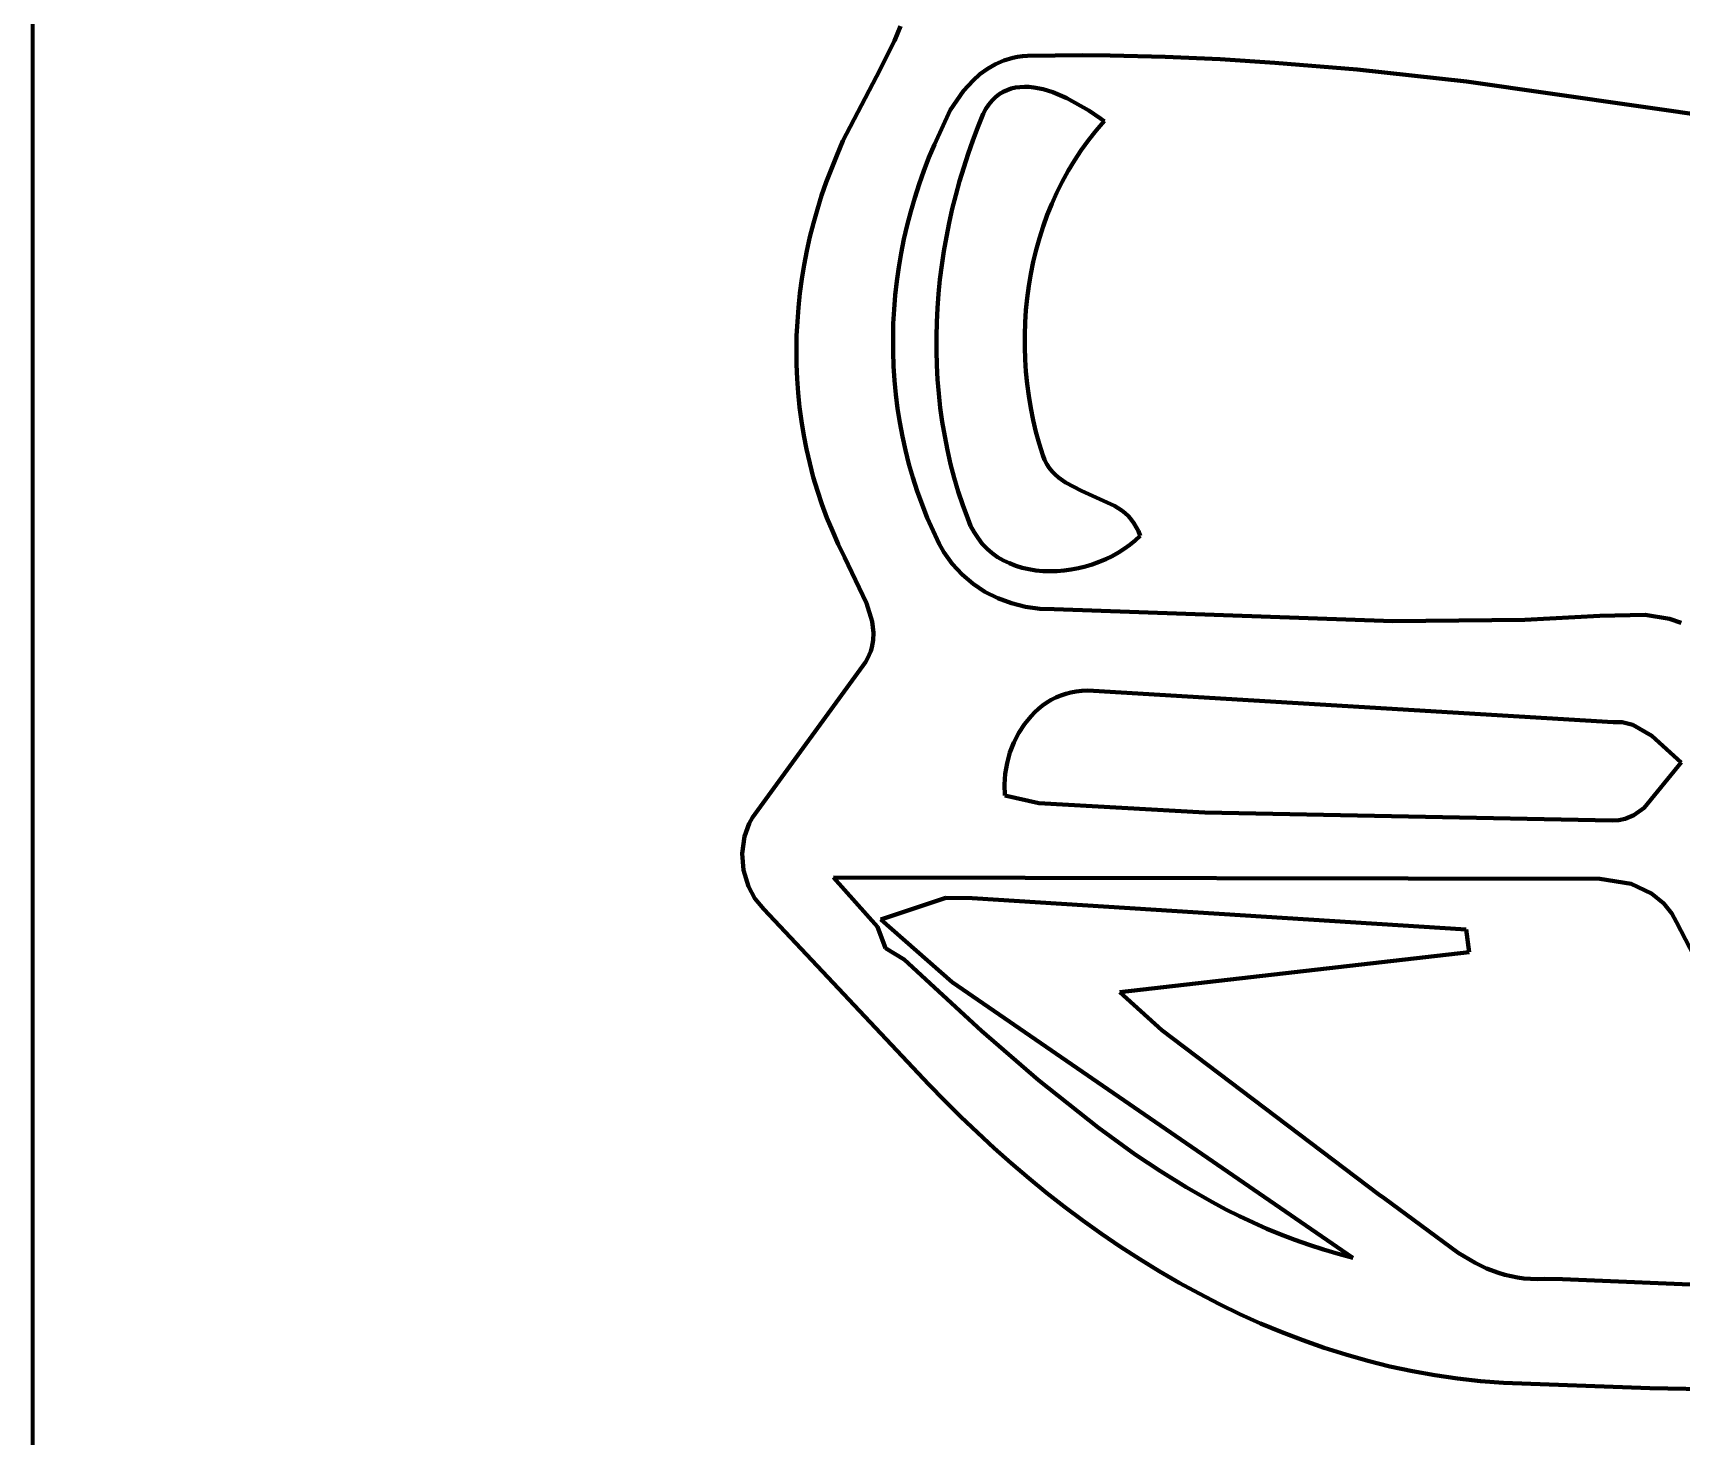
# Model space of a CAD drawing. Header units: millimetres. Extents: x 0 to 14, y 0 to 17.6.
# Drawn here: x 0 to 1.681, y 9.723 to 11.154 of the extents above; entities that cross this region are included whole.
import ezdxf

# ---------------------------------------------------------------- set-up
doc = ezdxf.new("R2010")
doc.units = ezdxf.units.MM
doc.layers.add('color#010506ff', color=7, linetype='CONTINUOUS', lineweight=100)
doc.layers.add('color#ffffffff', color=7, linetype='CONTINUOUS', lineweight=100)

msp = doc.modelspace()

# ---------------------------------------------------------------- linework, layer by layer
at = {"layer": 'color#010506ff'}
for p, q in [((0.879, 11.1464), (0.8852, 11.1613)), ((0.8604, 11.1099), (0.879, 11.1464)), ((1.0094, 11.1307), (1.0045, 11.1301)), ((1.0146, 11.1311), (1.0094, 11.1307)), ((1.0427, 11.1316), (1.0146, 11.1311)), ((1.0708, 11.1317), (1.0427, 11.1316)), ((1.0989, 11.1315), (1.0708, 11.1317)), ((1.155, 11.1301), (1.0989, 11.1315)), ((0.9737, 11.1179), (0.9661, 11.1123)), ((0.9818, 11.1226), (0.9737, 11.1179)), ((0.9904, 11.1263), (0.9818, 11.1226)), ((0.9997, 11.1291), (0.9904, 11.1263)), ((1.0045, 11.1301), (0.9997, 11.1291)), ((1.211, 11.1276), (1.155, 11.1301)), ((1.267, 11.1241), (1.211, 11.1276)), ((1.3509, 11.117), (1.267, 11.1241)), ((1.4625, 11.1049), (1.3509, 11.117)), ((0.8261, 11.0443), (0.8604, 11.1099)), ((0.959, 11.1061), (0.9494, 11.0955)), ((0.9661, 11.1123), (0.959, 11.1061)), ((0.9937, 11.0962), (0.998, 11.0977)), ((0.998, 11.0977), (1.0023, 11.0987)), ((1.0023, 11.0987), (1.0068, 11.0993)), ((1.0068, 11.0993), (1.0114, 11.0995)), ((1.0114, 11.0995), (1.0161, 11.0994)), ((1.0161, 11.0994), (1.0209, 11.0989)), ((1.0209, 11.0989), (1.0306, 11.097)), ((1.0306, 11.097), (1.0403, 11.0941)), ((1.8238, 11.0532), (1.4625, 11.1049)), ((0.9494, 11.0955), (0.9358, 11.0755)), ((0.9722, 11.077), (0.9752, 11.0816)), ((0.9752, 11.0816), (0.9785, 11.0856)), ((0.9785, 11.0856), (0.982, 11.089)), ((0.982, 11.089), (0.9857, 11.0919)), ((0.9857, 11.0919), (0.9897, 11.0943)), ((0.9897, 11.0943), (0.9937, 11.0962)), ((1.0403, 11.0941), (1.0548, 11.088)), ((1.0548, 11.088), (1.0773, 11.0753)), ((0.9358, 11.0755), (0.9198, 11.0406)), ((0.964, 11.0584), (0.9694, 11.0719)), ((0.9694, 11.0719), (0.9722, 11.077)), ((1.0773, 11.0753), (1.0892, 11.0671)), ((1.0927, 11.0644), (1.0845, 11.0548)), ((1.0892, 11.0671), (1.0927, 11.0644)), ((0.9589, 11.0448), (0.964, 11.0584)), ((1.0845, 11.0548), (1.0767, 11.0449)), ((0.8145, 11.0159), (0.8201, 11.0294)), ((0.8201, 11.0294), (0.8261, 11.0443)), ((0.9198, 11.0406), (0.9141, 11.0272)), ((0.9495, 11.0172), (0.9541, 11.0311)), ((0.9541, 11.0311), (0.9589, 11.0448)), ((1.0694, 11.0348), (1.0626, 11.0243)), ((1.0767, 11.0449), (1.0694, 11.0348)), ((0.8093, 11.0023), (0.8145, 11.0159)), ((0.9089, 11.0137), (0.904, 11)), ((0.9141, 11.0272), (0.9089, 11.0137)), ((0.9453, 11.0032), (0.9495, 11.0172)), ((1.0561, 11.0137), (1.0501, 11.0027)), ((1.0626, 11.0243), (1.0561, 11.0137)), ((0.8046, 10.9885), (0.8093, 11.0023)), ((0.904, 11), (0.8995, 10.9862)), ((0.9415, 10.9891), (0.9453, 11.0032)), ((1.0501, 11.0027), (1.0446, 10.9916)), ((0.8002, 10.9746), (0.8046, 10.9885)), ((0.8995, 10.9862), (0.8955, 10.9723)), ((0.9379, 10.975), (0.9415, 10.9891)), ((1.0395, 10.9802), (1.0348, 10.9687)), ((1.0446, 10.9916), (1.0395, 10.9802)), ((0.7962, 10.9605), (0.8002, 10.9746)), ((0.8955, 10.9723), (0.8918, 10.9583)), ((0.9347, 10.9607), (0.9379, 10.975)), ((1.0348, 10.9687), (1.0306, 10.957)), ((0.7894, 10.9321), (0.7926, 10.9464)), ((0.7926, 10.9464), (0.7962, 10.9605)), ((0.8918, 10.9583), (0.8886, 10.9441)), ((0.9293, 10.9319), (0.9318, 10.9463)), ((0.9318, 10.9463), (0.9347, 10.9607)), ((1.0306, 10.957), (1.0268, 10.9451)), ((0.7867, 10.9178), (0.7894, 10.9321)), ((0.8857, 10.9299), (0.8833, 10.9156)), ((0.8886, 10.9441), (0.8857, 10.9299)), ((0.9271, 10.9175), (0.9293, 10.9319)), ((1.0235, 10.9331), (1.0205, 10.9209)), ((1.0268, 10.9451), (1.0235, 10.9331)), ((0.7843, 10.9034), (0.7867, 10.9178)), ((0.8833, 10.9156), (0.8813, 10.9012)), ((0.9253, 10.903), (0.9271, 10.9175)), ((1.0205, 10.9209), (1.018, 10.9087)), ((0.7824, 10.8889), (0.7843, 10.9034)), ((0.8813, 10.9012), (0.8797, 10.8868)), ((0.9238, 10.8884), (0.9253, 10.903)), ((1.0159, 10.8964), (1.0143, 10.884)), ((1.018, 10.9087), (1.0159, 10.8964)), ((0.7809, 10.8744), (0.7824, 10.8889)), ((0.8797, 10.8868), (0.8785, 10.8724)), ((0.9227, 10.8738), (0.9238, 10.8884)), ((1.0143, 10.884), (1.013, 10.8715)), ((0.7798, 10.8599), (0.7809, 10.8744)), ((0.8785, 10.8724), (0.8777, 10.8579)), ((0.922, 10.8592), (0.9227, 10.8738)), ((1.013, 10.8715), (1.0122, 10.859)), ((0.7788, 10.8307), (0.7791, 10.8453)), ((0.7791, 10.8453), (0.7798, 10.8599)), ((0.8777, 10.8579), (0.8774, 10.8434)), ((0.9216, 10.8446), (0.922, 10.8592)), ((0.9216, 10.83), (0.9216, 10.8446)), ((1.0122, 10.859), (1.0118, 10.8465)), ((1.0118, 10.8465), (1.0118, 10.8339)), ((0.779, 10.8162), (0.7788, 10.8307)), ((0.8774, 10.8434), (0.8774, 10.829)), ((0.8774, 10.829), (0.878, 10.8145)), ((0.922, 10.8155), (0.9216, 10.83)), ((1.0118, 10.8339), (1.0122, 10.8214)), ((0.7796, 10.8016), (0.779, 10.8162)), ((0.878, 10.8145), (0.8789, 10.8)), ((0.9228, 10.8009), (0.922, 10.8155)), ((1.0122, 10.8214), (1.013, 10.8089)), ((0.7806, 10.7871), (0.7796, 10.8016)), ((0.8789, 10.8), (0.8803, 10.7856)), ((0.924, 10.7864), (0.9228, 10.8009)), ((1.013, 10.8089), (1.0143, 10.7965)), ((1.0143, 10.7965), (1.0159, 10.7841)), ((0.7821, 10.7726), (0.7806, 10.7871)), ((0.8803, 10.7856), (0.8821, 10.7713)), ((0.9256, 10.7719), (0.924, 10.7864)), ((1.0159, 10.7841), (1.0179, 10.7717)), ((0.784, 10.7582), (0.7821, 10.7726)), ((0.8821, 10.7713), (0.8843, 10.757)), ((0.9276, 10.7575), (0.9256, 10.7719)), ((1.0179, 10.7717), (1.0204, 10.7595)), ((0.7864, 10.7438), (0.784, 10.7582)), ((0.7892, 10.7296), (0.7864, 10.7438)), ((0.8843, 10.757), (0.887, 10.7428)), ((0.9301, 10.7431), (0.9276, 10.7575)), ((1.0204, 10.7595), (1.0232, 10.7474)), ((1.0232, 10.7474), (1.0264, 10.7354)), ((0.7924, 10.7154), (0.7892, 10.7296)), ((0.887, 10.7428), (0.8901, 10.7286)), ((0.8901, 10.7286), (0.8937, 10.7146)), ((0.9329, 10.7288), (0.9301, 10.7431)), ((0.9362, 10.7146), (0.9329, 10.7288)), ((1.0264, 10.7354), (1.0301, 10.7235)), ((0.7961, 10.7013), (0.7924, 10.7154)), ((0.8937, 10.7146), (0.8977, 10.7007)), ((0.9399, 10.7005), (0.9362, 10.7146)), ((1.0301, 10.7235), (1.032, 10.7189)), ((1.032, 10.7189), (1.0342, 10.7146)), ((1.0342, 10.7146), (1.0368, 10.7107)), ((1.0368, 10.7107), (1.0396, 10.7071)), ((0.8003, 10.6873), (0.7961, 10.7013)), ((0.8977, 10.7007), (0.9021, 10.6869)), ((0.944, 10.6865), (0.9399, 10.7005)), ((1.0396, 10.7071), (1.0427, 10.7039)), ((1.0427, 10.7039), (1.0461, 10.7009)), ((1.0461, 10.7009), (1.0533, 10.6957)), ((1.0533, 10.6957), (1.0696, 10.6873)), ((0.8049, 10.6735), (0.8003, 10.6873)), ((0.9021, 10.6869), (0.907, 10.6733)), ((0.9486, 10.6727), (0.944, 10.6865)), ((1.0696, 10.6873), (1.1033, 10.672)), ((0.81, 10.6598), (0.8049, 10.6735)), ((0.8155, 10.6463), (0.81, 10.6598)), ((0.907, 10.6733), (0.9124, 10.6598)), ((0.9124, 10.6598), (0.9182, 10.6464)), ((0.9536, 10.6589), (0.9486, 10.6727)), ((1.1033, 10.672), (1.1108, 10.6671)), ((1.1108, 10.6671), (1.1142, 10.6643)), ((1.1142, 10.6643), (1.1175, 10.6613)), ((1.1175, 10.6613), (1.1205, 10.658)), ((0.8215, 10.6329), (0.8155, 10.6463)), ((0.9182, 10.6464), (0.9244, 10.6333)), ((0.9566, 10.6516), (0.9536, 10.6589)), ((0.9601, 10.645), (0.9566, 10.6516)), ((0.9641, 10.6388), (0.9601, 10.645)), ((1.1205, 10.658), (1.1232, 10.6543)), ((1.1232, 10.6543), (1.1256, 10.6503)), ((1.1256, 10.6503), (1.1278, 10.646)), ((1.1278, 10.646), (1.1295, 10.6412)), ((0.8279, 10.6197), (0.8215, 10.6329)), ((0.9244, 10.6333), (0.9292, 10.6246)), ((0.9685, 10.6333), (0.9641, 10.6388)), ((0.9733, 10.6282), (0.9685, 10.6333)), ((0.9785, 10.6237), (0.9733, 10.6282)), ((1.1133, 10.628), (1.1073, 10.6242)), ((1.1191, 10.6321), (1.1133, 10.628)), ((1.1245, 10.6365), (1.1191, 10.6321)), ((1.1295, 10.6412), (1.1245, 10.6365)), ((0.8502, 10.5728), (0.8279, 10.6197)), ((0.9292, 10.6246), (0.9378, 10.6126)), ((0.9378, 10.6126), (0.9478, 10.6019)), ((0.9841, 10.6197), (0.9785, 10.6237)), ((0.99, 10.6162), (0.9841, 10.6197)), ((0.9962, 10.6133), (0.99, 10.6162)), ((1.0026, 10.6108), (0.9962, 10.6133)), ((1.0092, 10.6087), (1.0026, 10.6108)), ((1.0737, 10.6101), (1.0665, 10.6083)), ((1.0807, 10.6122), (1.0737, 10.6101)), ((1.0877, 10.6147), (1.0807, 10.6122)), ((1.0944, 10.6175), (1.0877, 10.6147)), ((1.101, 10.6207), (1.0944, 10.6175)), ((1.1073, 10.6242), (1.101, 10.6207)), ((0.9478, 10.6019), (0.959, 10.5924)), ((0.959, 10.5924), (0.9712, 10.5843)), ((1.0161, 10.6072), (1.0092, 10.6087)), ((1.0231, 10.6061), (1.0161, 10.6072)), ((1.0302, 10.6054), (1.0231, 10.6061)), ((1.0374, 10.6052), (1.0302, 10.6054)), ((1.0447, 10.6053), (1.0374, 10.6052)), ((1.052, 10.6059), (1.0447, 10.6053)), ((1.0593, 10.6069), (1.052, 10.6059)), ((1.0665, 10.6083), (1.0593, 10.6069)), ((0.9712, 10.5843), (0.9844, 10.5776)), ((0.9844, 10.5776), (0.9982, 10.5725)), ((0.8561, 10.5539), (0.8502, 10.5728)), ((0.9982, 10.5725), (1.0125, 10.5688)), ((1.0125, 10.5688), (1.0271, 10.5668)), ((1.0271, 10.5668), (1.0419, 10.5664)), ((1.0419, 10.5664), (1.3874, 10.5541)), ((1.5218, 10.5557), (1.5985, 10.5596)), ((1.5985, 10.5596), (1.6447, 10.5606)), ((1.6447, 10.5606), (1.6696, 10.5567)), ((0.8575, 10.5425), (0.8561, 10.5539)), ((0.8573, 10.5349), (0.8575, 10.5425)), ((1.3874, 10.5541), (1.5218, 10.5557)), ((1.6696, 10.5567), (1.6813, 10.5527)), ((0.8547, 10.5237), (0.8559, 10.5274)), ((0.8559, 10.5274), (0.8573, 10.5349)), ((0.7339, 10.354), (0.8492, 10.5125)), ((0.8492, 10.5125), (0.8514, 10.5162)), ((0.8514, 10.5162), (0.8532, 10.5199)), ((0.8532, 10.5199), (0.8547, 10.5237)), ((1.0436, 10.4764), (1.0389, 10.474)), ((1.0486, 10.4785), (1.0436, 10.4764)), ((1.0537, 10.4802), (1.0486, 10.4785)), ((1.0589, 10.4816), (1.0537, 10.4802)), ((1.0644, 10.4826), (1.0589, 10.4816)), ((1.07, 10.4832), (1.0644, 10.4826)), ((1.0758, 10.4834), (1.07, 10.4832)), ((1.0818, 10.4832), (1.0758, 10.4834)), ((1.6122, 10.4511), (1.0818, 10.4832)), ((1.022, 10.4614), (1.0182, 10.4575)), ((1.0259, 10.4649), (1.022, 10.4614)), ((1.03, 10.4682), (1.0259, 10.4649)), ((1.0344, 10.4712), (1.03, 10.4682)), ((1.0389, 10.474), (1.0344, 10.4712)), ((1.0115, 10.4492), (1.0056, 10.4402)), ((1.0182, 10.4575), (1.0115, 10.4492)), ((1.6212, 10.4511), (1.6122, 10.4511)), ((1.6322, 10.4485), (1.6212, 10.4511)), ((1.6514, 10.4372), (1.6322, 10.4485)), ((1.0007, 10.4304), (0.9967, 10.4201)), ((1.0056, 10.4402), (1.0007, 10.4304)), ((1.6813, 10.4101), (1.6514, 10.4372)), ((0.9938, 10.4095), (0.9919, 10.3985)), ((0.9967, 10.4201), (0.9938, 10.4095)), ((1.6437, 10.3637), (1.6813, 10.4101)), ((0.9919, 10.3985), (0.9912, 10.3875)), ((0.9912, 10.3875), (0.9915, 10.3764)), ((0.9915, 10.3764), (1.0262, 10.3687)), ((1.0262, 10.3687), (1.1956, 10.3591)), ((1.1956, 10.3591), (1.6111, 10.3508)), ((1.6332, 10.3564), (1.6437, 10.3637)), ((0.7259, 10.3345), (0.7306, 10.3477)), ((0.7306, 10.3477), (0.7339, 10.354)), ((1.6111, 10.3508), (1.618, 10.3513)), ((1.618, 10.3513), (1.6244, 10.3527)), ((1.6244, 10.3527), (1.6332, 10.3564)), ((0.7234, 10.3173), (0.7259, 10.3345)), ((0.7248, 10.3001), (0.7234, 10.3173)), ((0.7298, 10.2835), (0.7248, 10.3001)), ((0.8167, 10.2927), (0.8614, 10.2423)), ((1.5983, 10.2914), (0.8167, 10.2927)), ((1.6305, 10.2862), (1.5983, 10.2914)), ((0.7365, 10.2713), (0.7298, 10.2835)), ((1.6513, 10.2764), (1.6305, 10.2862)), ((1.6639, 10.2662), (1.6513, 10.2764)), ((0.7455, 10.2604), (0.7365, 10.2713)), ((0.9141, 10.0814), (0.7455, 10.2604)), ((0.8649, 10.2499), (0.9314, 10.2719)), ((0.9314, 10.2719), (0.9583, 10.2717)), ((0.9583, 10.2717), (1.4621, 10.2397)), ((1.672, 10.256), (1.6639, 10.2662)), ((1.6767, 10.2472), (1.672, 10.256)), ((0.8614, 10.2423), (0.8698, 10.2207)), ((0.9379, 10.186), (0.8649, 10.2499)), ((1.4621, 10.2397), (1.4653, 10.2166)), ((1.6951, 10.2117), (1.6767, 10.2472)), ((0.8698, 10.2207), (0.8888, 10.209)), ((0.8888, 10.209), (0.9675, 10.1361)), ((1.4653, 10.2166), (1.1089, 10.1756)), ((1.3464, 9.9048), (0.9379, 10.186)), ((1.1089, 10.1756), (1.1518, 10.1368)), ((0.9675, 10.1361), (1.0259, 10.086)), ((1.1518, 10.1368), (1.3729, 9.9693)), ((0.9302, 10.0648), (0.9141, 10.0814)), ((1.0259, 10.086), (1.0867, 10.0376)), ((0.9467, 10.0484), (0.9302, 10.0648)), ((0.9635, 10.0324), (0.9467, 10.0484)), ((1.0867, 10.0376), (1.1245, 10.0102)), ((0.9806, 10.0166), (0.9635, 10.0324)), ((0.9981, 10.0011), (0.9806, 10.0166)), ((1.1245, 10.0102), (1.1503, 9.993)), ((1.0159, 9.9859), (0.9981, 10.0011)), ((1.1503, 9.993), (1.1765, 9.9766)), ((1.034, 9.9711), (1.0159, 9.9859)), ((1.0525, 9.9567), (1.034, 9.9711)), ((1.1765, 9.9766), (1.2034, 9.9613)), ((1.0712, 9.9427), (1.0525, 9.9567)), ((1.2034, 9.9613), (1.217, 9.9541)), ((1.217, 9.9541), (1.2308, 9.9472)), ((1.3729, 9.9693), (1.3784, 9.9656)), ((1.3784, 9.9656), (1.454, 9.9097)), ((1.0902, 9.9291), (1.0712, 9.9427)), ((1.2308, 9.9472), (1.2447, 9.9406)), ((1.2447, 9.9406), (1.2587, 9.9343)), ((1.1096, 9.916), (1.0902, 9.9291)), ((1.2587, 9.9343), (1.2729, 9.9284)), ((1.2729, 9.9284), (1.2873, 9.9229)), ((1.2873, 9.9229), (1.3018, 9.9178)), ((1.1292, 9.9032), (1.1096, 9.916)), ((1.149, 9.891), (1.1292, 9.9032)), ((1.3018, 9.9178), (1.3165, 9.913)), ((1.3165, 9.913), (1.3314, 9.9087)), ((1.3314, 9.9087), (1.3464, 9.9048)), ((1.454, 9.9097), (1.4712, 9.8996)), ((1.1692, 9.8793), (1.149, 9.891)), ((1.4712, 9.8996), (1.483, 9.8939)), ((1.483, 9.8939), (1.4952, 9.8893)), ((1.4952, 9.8893), (1.5015, 9.8874)), ((1.5015, 9.8874), (1.5079, 9.8858)), ((1.1896, 9.8681), (1.1692, 9.8793)), ((1.5079, 9.8858), (1.5144, 9.8845)), ((1.5144, 9.8845), (1.521, 9.8836)), ((1.521, 9.8836), (1.5277, 9.8831)), ((1.5277, 9.8831), (1.5346, 9.883)), ((1.5346, 9.883), (1.5416, 9.8833)), ((1.5416, 9.8833), (1.5605, 9.883)), ((1.5605, 9.883), (1.7876, 9.8733)), ((1.2103, 9.8574), (1.1896, 9.8681)), ((1.2313, 9.8473), (1.2103, 9.8574)), ((1.2524, 9.8378), (1.2313, 9.8473)), ((1.2739, 9.8288), (1.2524, 9.8378)), ((1.2955, 9.8205), (1.2739, 9.8288)), ((1.3174, 9.8129), (1.2955, 9.8205)), ((1.3395, 9.8059), (1.3174, 9.8129)), ((1.3619, 9.7996), (1.3395, 9.8059)), ((1.3844, 9.7939), (1.3619, 9.7996)), ((1.4072, 9.7891), (1.3844, 9.7939)), ((1.4301, 9.7849), (1.4072, 9.7891)), ((1.4533, 9.7815), (1.4301, 9.7849)), ((1.4766, 9.7789), (1.4533, 9.7815)), ((1.5001, 9.7771), (1.4766, 9.7789)), ((1.6496, 9.7716), (1.5001, 9.7771)), ((1.7396, 9.7702), (1.6496, 9.7716))]:
    msp.add_line(p, q, dxfattribs=at)
at = {"layer": 'color#ffffffff'}
for p, q in [((0, 0), (0, 15.1595)), ((0.8852, 11.1613), (0.879, 11.1464)), ((0.879, 11.1464), (0.8604, 11.1099)), ((1.0045, 11.1301), (1.0094, 11.1307)), ((1.0094, 11.1307), (1.0146, 11.1311)), ((1.0146, 11.1311), (1.0427, 11.1316)), ((1.0427, 11.1316), (1.0708, 11.1317)), ((1.0708, 11.1317), (1.0989, 11.1315)), ((1.0989, 11.1315), (1.155, 11.1301)), ((0.9661, 11.1123), (0.9737, 11.1179)), ((0.9737, 11.1179), (0.9818, 11.1226)), ((0.9818, 11.1226), (0.9904, 11.1263)), ((0.9904, 11.1263), (0.9997, 11.1291)), ((0.9997, 11.1291), (1.0045, 11.1301)), ((1.155, 11.1301), (1.211, 11.1276)), ((1.211, 11.1276), (1.267, 11.1241)), ((1.267, 11.1241), (1.3509, 11.117)), ((1.3509, 11.117), (1.4625, 11.1049)), ((0.8604, 11.1099), (0.8261, 11.0443)), ((0.9494, 11.0955), (0.959, 11.1061)), ((0.959, 11.1061), (0.9661, 11.1123)), ((0.998, 11.0977), (0.9937, 11.0962)), ((1.0023, 11.0987), (0.998, 11.0977)), ((1.0068, 11.0993), (1.0023, 11.0987)), ((1.0114, 11.0995), (1.0068, 11.0993)), ((1.0161, 11.0994), (1.0114, 11.0995)), ((1.0209, 11.0989), (1.0161, 11.0994)), ((1.0306, 11.097), (1.0209, 11.0989)), ((1.0403, 11.0941), (1.0306, 11.097)), ((1.4625, 11.1049), (1.8238, 11.0532)), ((0.9358, 11.0755), (0.9494, 11.0955)), ((0.9752, 11.0816), (0.9722, 11.077)), ((0.9785, 11.0856), (0.9752, 11.0816)), ((0.982, 11.089), (0.9785, 11.0856)), ((0.9857, 11.0919), (0.982, 11.089)), ((0.9897, 11.0943), (0.9857, 11.0919)), ((0.9937, 11.0962), (0.9897, 11.0943)), ((1.0548, 11.088), (1.0403, 11.0941)), ((1.0773, 11.0753), (1.0548, 11.088)), ((0.9198, 11.0406), (0.9358, 11.0755)), ((0.9694, 11.0719), (0.964, 11.0584)), ((0.9722, 11.077), (0.9694, 11.0719)), ((1.0892, 11.0671), (1.0773, 11.0753)), ((1.0845, 11.0548), (1.0927, 11.0644)), ((1.0927, 11.0644), (1.0892, 11.0671)), ((0.964, 11.0584), (0.9589, 11.0448)), ((1.0767, 11.0449), (1.0845, 11.0548)), ((0.8201, 11.0294), (0.8145, 11.0159)), ((0.8261, 11.0443), (0.8201, 11.0294)), ((0.9141, 11.0272), (0.9198, 11.0406)), ((0.9541, 11.0311), (0.9495, 11.0172)), ((0.9589, 11.0448), (0.9541, 11.0311)), ((1.0626, 11.0243), (1.0694, 11.0348)), ((1.0694, 11.0348), (1.0767, 11.0449)), ((0.8145, 11.0159), (0.8093, 11.0023)), ((0.904, 11), (0.9089, 11.0137)), ((0.9089, 11.0137), (0.9141, 11.0272)), ((0.9495, 11.0172), (0.9453, 11.0032)), ((1.0501, 11.0027), (1.0561, 11.0137)), ((1.0561, 11.0137), (1.0626, 11.0243)), ((0.8093, 11.0023), (0.8046, 10.9885)), ((0.8995, 10.9862), (0.904, 11)), ((0.9453, 11.0032), (0.9415, 10.9891)), ((1.0446, 10.9916), (1.0501, 11.0027)), ((0.8046, 10.9885), (0.8002, 10.9746)), ((0.8955, 10.9723), (0.8995, 10.9862)), ((0.9415, 10.9891), (0.9379, 10.975)), ((1.0348, 10.9687), (1.0395, 10.9802)), ((1.0395, 10.9802), (1.0446, 10.9916)), ((0.8002, 10.9746), (0.7962, 10.9605)), ((0.8918, 10.9583), (0.8955, 10.9723)), ((0.9379, 10.975), (0.9347, 10.9607)), ((1.0306, 10.957), (1.0348, 10.9687)), ((0.7926, 10.9464), (0.7894, 10.9321)), ((0.7962, 10.9605), (0.7926, 10.9464)), ((0.8886, 10.9441), (0.8918, 10.9583)), ((0.9318, 10.9463), (0.9293, 10.9319)), ((0.9347, 10.9607), (0.9318, 10.9463)), ((1.0268, 10.9451), (1.0306, 10.957)), ((0.7894, 10.9321), (0.7867, 10.9178)), ((0.8833, 10.9156), (0.8857, 10.9299)), ((0.8857, 10.9299), (0.8886, 10.9441)), ((0.9293, 10.9319), (0.9271, 10.9175)), ((1.0205, 10.9209), (1.0235, 10.9331)), ((1.0235, 10.9331), (1.0268, 10.9451)), ((0.7867, 10.9178), (0.7843, 10.9034)), ((0.8813, 10.9012), (0.8833, 10.9156)), ((0.9271, 10.9175), (0.9253, 10.903)), ((1.018, 10.9087), (1.0205, 10.9209)), ((0.7843, 10.9034), (0.7824, 10.8889)), ((0.8797, 10.8868), (0.8813, 10.9012)), ((0.9253, 10.903), (0.9238, 10.8884)), ((1.0143, 10.884), (1.0159, 10.8964)), ((1.0159, 10.8964), (1.018, 10.9087)), ((0.7824, 10.8889), (0.7809, 10.8744)), ((0.8785, 10.8724), (0.8797, 10.8868)), ((0.9238, 10.8884), (0.9227, 10.8738)), ((1.013, 10.8715), (1.0143, 10.884)), ((0.7809, 10.8744), (0.7798, 10.8599)), ((0.8777, 10.8579), (0.8785, 10.8724)), ((0.9227, 10.8738), (0.922, 10.8592)), ((1.0122, 10.859), (1.013, 10.8715)), ((0.7791, 10.8453), (0.7788, 10.8307)), ((0.7798, 10.8599), (0.7791, 10.8453)), ((0.8774, 10.8434), (0.8777, 10.8579)), ((0.922, 10.8592), (0.9216, 10.8446)), ((0.9216, 10.8446), (0.9216, 10.83)), ((1.0118, 10.8465), (1.0122, 10.859)), ((1.0118, 10.8339), (1.0118, 10.8465)), ((0.7788, 10.8307), (0.779, 10.8162)), ((0.8774, 10.829), (0.8774, 10.8434)), ((0.878, 10.8145), (0.8774, 10.829)), ((0.9216, 10.83), (0.922, 10.8155)), ((1.0122, 10.8214), (1.0118, 10.8339)), ((0.779, 10.8162), (0.7796, 10.8016)), ((0.8789, 10.8), (0.878, 10.8145)), ((0.922, 10.8155), (0.9228, 10.8009)), ((1.013, 10.8089), (1.0122, 10.8214)), ((0.7796, 10.8016), (0.7806, 10.7871)), ((0.8803, 10.7856), (0.8789, 10.8)), ((0.9228, 10.8009), (0.924, 10.7864)), ((1.0143, 10.7965), (1.013, 10.8089)), ((1.0159, 10.7841), (1.0143, 10.7965)), ((0.7806, 10.7871), (0.7821, 10.7726)), ((0.8821, 10.7713), (0.8803, 10.7856)), ((0.924, 10.7864), (0.9256, 10.7719)), ((1.0179, 10.7717), (1.0159, 10.7841)), ((0.7821, 10.7726), (0.784, 10.7582)), ((0.8843, 10.757), (0.8821, 10.7713)), ((0.9256, 10.7719), (0.9276, 10.7575)), ((1.0204, 10.7595), (1.0179, 10.7717)), ((0.784, 10.7582), (0.7864, 10.7438)), ((0.7864, 10.7438), (0.7892, 10.7296)), ((0.887, 10.7428), (0.8843, 10.757)), ((0.9276, 10.7575), (0.9301, 10.7431)), ((1.0232, 10.7474), (1.0204, 10.7595)), ((1.0264, 10.7354), (1.0232, 10.7474)), ((0.7892, 10.7296), (0.7924, 10.7154)), ((0.8901, 10.7286), (0.887, 10.7428)), ((0.8937, 10.7146), (0.8901, 10.7286)), ((0.9301, 10.7431), (0.9329, 10.7288)), ((0.9329, 10.7288), (0.9362, 10.7146)), ((1.0301, 10.7235), (1.0264, 10.7354)), ((0.7924, 10.7154), (0.7961, 10.7013)), ((0.8977, 10.7007), (0.8937, 10.7146)), ((0.9362, 10.7146), (0.9399, 10.7005)), ((1.032, 10.7189), (1.0301, 10.7235)), ((1.0342, 10.7146), (1.032, 10.7189)), ((1.0368, 10.7107), (1.0342, 10.7146)), ((1.0396, 10.7071), (1.0368, 10.7107)), ((0.7961, 10.7013), (0.8003, 10.6873)), ((0.9021, 10.6869), (0.8977, 10.7007)), ((0.9399, 10.7005), (0.944, 10.6865)), ((1.0427, 10.7039), (1.0396, 10.7071)), ((1.0461, 10.7009), (1.0427, 10.7039)), ((1.0533, 10.6957), (1.0461, 10.7009)), ((1.0696, 10.6873), (1.0533, 10.6957)), ((0.8003, 10.6873), (0.8049, 10.6735)), ((0.907, 10.6733), (0.9021, 10.6869)), ((0.944, 10.6865), (0.9486, 10.6727)), ((1.1033, 10.672), (1.0696, 10.6873)), ((0.8049, 10.6735), (0.81, 10.6598)), ((0.81, 10.6598), (0.8155, 10.6463)), ((0.9124, 10.6598), (0.907, 10.6733)), ((0.9182, 10.6464), (0.9124, 10.6598)), ((0.9486, 10.6727), (0.9536, 10.6589)), ((1.1108, 10.6671), (1.1033, 10.672)), ((1.1142, 10.6643), (1.1108, 10.6671)), ((1.1175, 10.6613), (1.1142, 10.6643)), ((1.1205, 10.658), (1.1175, 10.6613)), ((0.8155, 10.6463), (0.8215, 10.6329)), ((0.9244, 10.6333), (0.9182, 10.6464)), ((0.9536, 10.6589), (0.9566, 10.6516)), ((0.9566, 10.6516), (0.9601, 10.645)), ((0.9601, 10.645), (0.9641, 10.6388)), ((1.1232, 10.6543), (1.1205, 10.658)), ((1.1256, 10.6503), (1.1232, 10.6543)), ((1.1278, 10.646), (1.1256, 10.6503)), ((1.1295, 10.6412), (1.1278, 10.646)), ((0.8215, 10.6329), (0.8279, 10.6197)), ((0.9292, 10.6246), (0.9244, 10.6333)), ((0.9641, 10.6388), (0.9685, 10.6333)), ((0.9685, 10.6333), (0.9733, 10.6282)), ((0.9733, 10.6282), (0.9785, 10.6237)), ((1.1073, 10.6242), (1.1133, 10.628)), ((1.1133, 10.628), (1.1191, 10.6321)), ((1.1191, 10.6321), (1.1245, 10.6365)), ((1.1245, 10.6365), (1.1295, 10.6412)), ((0.8279, 10.6197), (0.8502, 10.5728)), ((0.9378, 10.6126), (0.9292, 10.6246)), ((0.9478, 10.6019), (0.9378, 10.6126)), ((0.9785, 10.6237), (0.9841, 10.6197)), ((0.9841, 10.6197), (0.99, 10.6162)), ((0.99, 10.6162), (0.9962, 10.6133)), ((0.9962, 10.6133), (1.0026, 10.6108)), ((1.0026, 10.6108), (1.0092, 10.6087)), ((1.0665, 10.6083), (1.0737, 10.6101)), ((1.0737, 10.6101), (1.0807, 10.6122)), ((1.0807, 10.6122), (1.0877, 10.6147)), ((1.0877, 10.6147), (1.0944, 10.6175)), ((1.0944, 10.6175), (1.101, 10.6207)), ((1.101, 10.6207), (1.1073, 10.6242)), ((0.959, 10.5924), (0.9478, 10.6019)), ((0.9712, 10.5843), (0.959, 10.5924)), ((1.0092, 10.6087), (1.0161, 10.6072)), ((1.0161, 10.6072), (1.0231, 10.6061)), ((1.0231, 10.6061), (1.0302, 10.6054)), ((1.0302, 10.6054), (1.0374, 10.6052)), ((1.0374, 10.6052), (1.0447, 10.6053)), ((1.0447, 10.6053), (1.052, 10.6059)), ((1.052, 10.6059), (1.0593, 10.6069)), ((1.0593, 10.6069), (1.0665, 10.6083)), ((0.9844, 10.5776), (0.9712, 10.5843)), ((0.9982, 10.5725), (0.9844, 10.5776)), ((0.8502, 10.5728), (0.8561, 10.5539)), ((1.0125, 10.5688), (0.9982, 10.5725)), ((1.0271, 10.5668), (1.0125, 10.5688)), ((1.0419, 10.5664), (1.0271, 10.5668)), ((1.3874, 10.5541), (1.0419, 10.5664)), ((1.5985, 10.5596), (1.5218, 10.5557)), ((1.6447, 10.5606), (1.5985, 10.5596)), ((1.6696, 10.5567), (1.6447, 10.5606)), ((0.8561, 10.5539), (0.8575, 10.5425)), ((0.8575, 10.5425), (0.8573, 10.5349)), ((1.5218, 10.5557), (1.3874, 10.5541)), ((1.6813, 10.5527), (1.6696, 10.5567)), ((0.8559, 10.5274), (0.8547, 10.5237)), ((0.8573, 10.5349), (0.8559, 10.5274)), ((0.8492, 10.5125), (0.7339, 10.354)), ((0.8514, 10.5162), (0.8492, 10.5125)), ((0.8532, 10.5199), (0.8514, 10.5162)), ((0.8547, 10.5237), (0.8532, 10.5199)), ((1.0389, 10.474), (1.0436, 10.4764)), ((1.0436, 10.4764), (1.0486, 10.4785)), ((1.0486, 10.4785), (1.0537, 10.4802)), ((1.0537, 10.4802), (1.0589, 10.4816)), ((1.0589, 10.4816), (1.0644, 10.4826)), ((1.0644, 10.4826), (1.07, 10.4832)), ((1.07, 10.4832), (1.0758, 10.4834)), ((1.0758, 10.4834), (1.0818, 10.4832)), ((1.0818, 10.4832), (1.6122, 10.4511)), ((1.0182, 10.4575), (1.022, 10.4614)), ((1.022, 10.4614), (1.0259, 10.4649)), ((1.0259, 10.4649), (1.03, 10.4682)), ((1.03, 10.4682), (1.0344, 10.4712)), ((1.0344, 10.4712), (1.0389, 10.474)), ((1.0056, 10.4402), (1.0115, 10.4492)), ((1.0115, 10.4492), (1.0182, 10.4575)), ((1.6122, 10.4511), (1.6212, 10.4511)), ((1.6212, 10.4511), (1.6322, 10.4485)), ((1.6322, 10.4485), (1.6514, 10.4372)), ((0.9967, 10.4201), (1.0007, 10.4304)), ((1.0007, 10.4304), (1.0056, 10.4402)), ((1.6514, 10.4372), (1.6813, 10.4101)), ((0.9919, 10.3985), (0.9938, 10.4095)), ((0.9938, 10.4095), (0.9967, 10.4201)), ((1.6813, 10.4101), (1.6437, 10.3637)), ((0.9912, 10.3875), (0.9919, 10.3985)), ((0.9915, 10.3764), (0.9912, 10.3875)), ((1.0262, 10.3687), (0.9915, 10.3764)), ((1.1956, 10.3591), (1.0262, 10.3687)), ((1.6111, 10.3508), (1.1956, 10.3591)), ((1.6437, 10.3637), (1.6332, 10.3564)), ((0.7306, 10.3477), (0.7259, 10.3345)), ((0.7339, 10.354), (0.7306, 10.3477)), ((1.618, 10.3513), (1.6111, 10.3508)), ((1.6244, 10.3527), (1.618, 10.3513)), ((1.6332, 10.3564), (1.6244, 10.3527)), ((0.7259, 10.3345), (0.7234, 10.3173)), ((0.7234, 10.3173), (0.7248, 10.3001)), ((0.7248, 10.3001), (0.7298, 10.2835)), ((0.8167, 10.2927), (1.5983, 10.2914)), ((0.8614, 10.2423), (0.8167, 10.2927)), ((1.5983, 10.2914), (1.6305, 10.2862)), ((0.7298, 10.2835), (0.7365, 10.2713)), ((1.6305, 10.2862), (1.6513, 10.2764)), ((1.6513, 10.2764), (1.6639, 10.2662)), ((0.7365, 10.2713), (0.7455, 10.2604)), ((0.7455, 10.2604), (0.9141, 10.0814)), ((0.9314, 10.2719), (0.8649, 10.2499)), ((0.9583, 10.2717), (0.9314, 10.2719)), ((1.4621, 10.2397), (0.9583, 10.2717)), ((1.6639, 10.2662), (1.672, 10.256)), ((1.672, 10.256), (1.6767, 10.2472)), ((0.8698, 10.2207), (0.8614, 10.2423)), ((0.8649, 10.2499), (0.9379, 10.186)), ((1.4653, 10.2166), (1.4621, 10.2397)), ((1.6767, 10.2472), (1.6951, 10.2117)), ((0.8888, 10.209), (0.8698, 10.2207)), ((0.9675, 10.1361), (0.8888, 10.209)), ((1.1089, 10.1756), (1.4653, 10.2166)), ((0.9379, 10.186), (1.3464, 9.9048)), ((1.1518, 10.1368), (1.1089, 10.1756)), ((1.0259, 10.086), (0.9675, 10.1361)), ((1.3729, 9.9693), (1.1518, 10.1368)), ((0.9141, 10.0814), (0.9302, 10.0648)), ((1.0867, 10.0376), (1.0259, 10.086)), ((0.9302, 10.0648), (0.9467, 10.0484)), ((0.9467, 10.0484), (0.9635, 10.0324)), ((1.1245, 10.0102), (1.0867, 10.0376)), ((0.9635, 10.0324), (0.9806, 10.0166)), ((0.9806, 10.0166), (0.9981, 10.0011)), ((1.1503, 9.993), (1.1245, 10.0102)), ((0.9981, 10.0011), (1.0159, 9.9859)), ((1.1765, 9.9766), (1.1503, 9.993)), ((1.0159, 9.9859), (1.034, 9.9711)), ((1.034, 9.9711), (1.0525, 9.9567)), ((1.2034, 9.9613), (1.1765, 9.9766)), ((1.0525, 9.9567), (1.0712, 9.9427)), ((1.217, 9.9541), (1.2034, 9.9613)), ((1.2308, 9.9472), (1.217, 9.9541)), ((1.3784, 9.9656), (1.3729, 9.9693)), ((1.454, 9.9097), (1.3784, 9.9656)), ((1.0712, 9.9427), (1.0902, 9.9291)), ((1.2447, 9.9406), (1.2308, 9.9472)), ((1.2587, 9.9343), (1.2447, 9.9406)), ((1.0902, 9.9291), (1.1096, 9.916)), ((1.2729, 9.9284), (1.2587, 9.9343)), ((1.2873, 9.9229), (1.2729, 9.9284)), ((1.3018, 9.9178), (1.2873, 9.9229)), ((1.1096, 9.916), (1.1292, 9.9032)), ((1.1292, 9.9032), (1.149, 9.891)), ((1.3165, 9.913), (1.3018, 9.9178)), ((1.3314, 9.9087), (1.3165, 9.913)), ((1.3464, 9.9048), (1.3314, 9.9087)), ((1.4712, 9.8996), (1.454, 9.9097)), ((1.149, 9.891), (1.1692, 9.8793)), ((1.483, 9.8939), (1.4712, 9.8996)), ((1.4952, 9.8893), (1.483, 9.8939)), ((1.5015, 9.8874), (1.4952, 9.8893)), ((1.5079, 9.8858), (1.5015, 9.8874)), ((1.1692, 9.8793), (1.1896, 9.8681)), ((1.5144, 9.8845), (1.5079, 9.8858)), ((1.521, 9.8836), (1.5144, 9.8845)), ((1.5277, 9.8831), (1.521, 9.8836)), ((1.5346, 9.883), (1.5277, 9.8831)), ((1.5416, 9.8833), (1.5346, 9.883)), ((1.5605, 9.883), (1.5416, 9.8833)), ((1.7876, 9.8733), (1.5605, 9.883)), ((1.1896, 9.8681), (1.2103, 9.8574)), ((1.2103, 9.8574), (1.2313, 9.8473)), ((1.2313, 9.8473), (1.2524, 9.8378)), ((1.2524, 9.8378), (1.2739, 9.8288)), ((1.2739, 9.8288), (1.2955, 9.8205)), ((1.2955, 9.8205), (1.3174, 9.8129)), ((1.3174, 9.8129), (1.3395, 9.8059)), ((1.3395, 9.8059), (1.3619, 9.7996)), ((1.3619, 9.7996), (1.3844, 9.7939)), ((1.3844, 9.7939), (1.4072, 9.7891)), ((1.4072, 9.7891), (1.4301, 9.7849)), ((1.4301, 9.7849), (1.4533, 9.7815)), ((1.4533, 9.7815), (1.4766, 9.7789)), ((1.4766, 9.7789), (1.5001, 9.7771)), ((1.5001, 9.7771), (1.6496, 9.7716)), ((1.6496, 9.7716), (1.7396, 9.7702))]:
    msp.add_line(p, q, dxfattribs=at)

doc.saveas('drawing.dxf')
